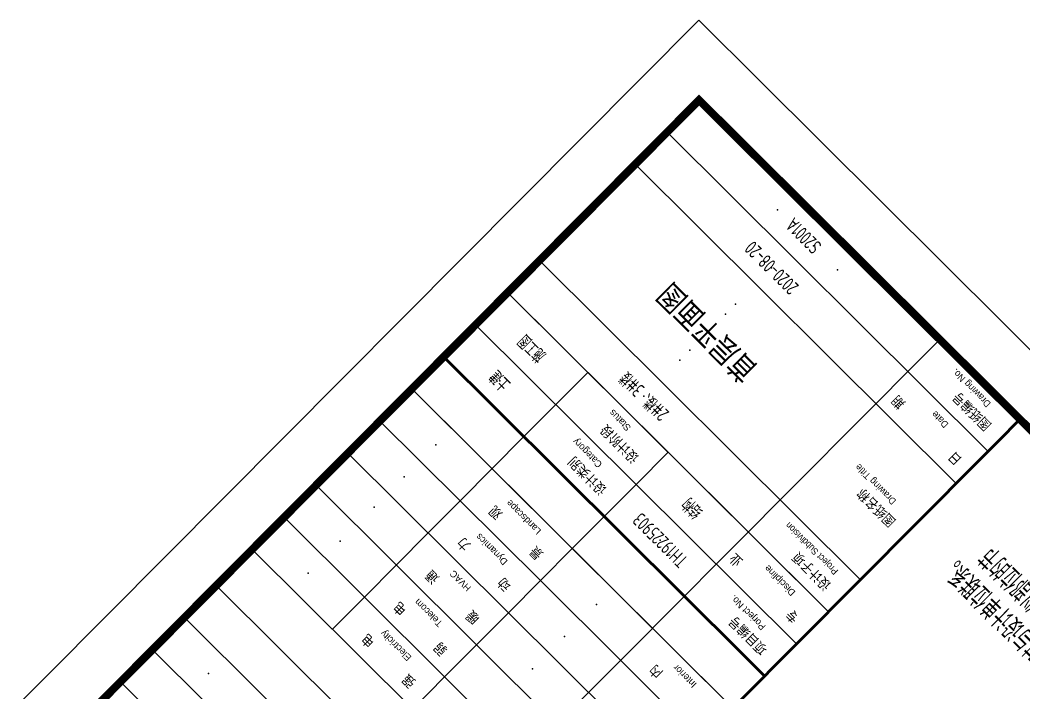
# Model space of a CAD drawing. Extents: x 517450926 to 520131079, y 3499134486 to 3500888201.
# Drawn here: x 518811903 to 518838516, y 3500046003 to 3500063841 of the extents above; entities that cross this region are included whole.
import ezdxf
from ezdxf.enums import TextEntityAlignment as Align

# ---------------------------------------------------------------- set-up
doc = ezdxf.new("R2010")
doc.units = 0
doc.header["$LTSCALE"] = 1000
doc.header["$MEASUREMENT"] = 0
doc.layers.get('0').update_dxf_attribs({"linetype": 'CONTINUOUS'})
doc.layers.add('C-SHET-SHET', color=144, linetype='CONTINUOUS')
doc.layers.add('S_PLAN_TOPC', color=7, linetype='CONTINUOUS')
doc.layers.add('S_POST_OTHER_TPLT', color=8, linetype='CONTINUOUS', plot=False)
doc.layers.add('内框', color=8, linetype='CONTINUOUS', plot=False)
doc.styles.get("Standard").update_dxf_attribs({"font": 'Tssdeng.shx', "bigfont": 'Tssdchn.shx'})
doc.styles.add('STYLEP4', font='GOTHIC.TTF')
doc.styles.add('TH-STYLE1', font='Tssdeng.shx', dxfattribs={"width": 0.7, "bigfont": 'Tssdchn.shx'})
doc.styles.add('TH-STYLE2', font='', dxfattribs={"width": 0.8})
doc.styles.add('TSSD_Rein', font='Tssdeng.shx', dxfattribs={"width": 0.7, "bigfont": 'Tssdchn.shx'})
doc.styles.add('TuKuang', font='Tssdeng.shx', dxfattribs={"width": 1.1, "bigfont": 'Tssdchn.shx'})
doc.styles.add('黑体', font='simhei.ttf')
doc.styles.get('TH-STYLE2').set_extended_font_data('STXihei')

# ---------------------------------------------------------------- blocks, each defined once
blk = doc.blocks.new('THAPE_A1L2_inner')
at = {"layer": '内框'}
blk.add_lwpolyline([(0, 0), (1261, 0), (1261, 594), (0, 594)], close=True, dxfattribs=at)
at = {"layer": '内框', "const_width": 1.4}
blk.add_lwpolyline([(25, 584), (25, 10), (1251, 10), (1251, 584)], close=True, dxfattribs=at)
at = {"layer": '内框', "const_width": 0.5}
blk.add_lwpolyline([(1171, 584), (1171, 10)], dxfattribs=at)
at = {"layer": '内框', "style": '黑体', "width": 0.8}
blk.add_attdef('内框名称', (58.89, 599.29), '', height=8, dxfattribs=at)
blk = doc.blocks.new('SH_THAPE_A1L2')
for p, q in [((1231, 122), (1231, 114)), ((1231, 114), (1231, 106)), ((1191, 106), (1191, 98)), ((1231, 106), (1231, 98)), ((1191, 98), (1191, 90)), ((1231, 98), (1231, 90)), ((1191, 90), (1191, 74)), ((1231, 90), (1231, 74)), ((1211, 82), (1211, 74)), ((1191, 74), (1191, 66)), ((1231, 74), (1231, 66)), ((1191, 66), (1191, 58)), ((1231, 66), (1231, 58)), ((1191, 50), (1191, 58)), ((1191, 50), (1191, 26)), ((1191, 26), (1191, 18)), ((1191, 18), (1191, 10))]:
    blk.add_line(p, q)
for points in [[(0, 0), (1261, 0), (1261, 594), (0, 594)], [(1251, 131), (1171, 131), (1171, 187), (1251, 187)], [(1171, 163), (1171, 155), (1251, 155), (1251, 163)], [(1171, 155), (1171, 147), (1251, 147), (1251, 155)], [(1171, 147), (1171, 139), (1251, 139), (1251, 147)], [(1171, 139), (1171, 131), (1251, 131), (1251, 139)], [(1251, 82), (1171, 82), (1171, 131), (1251, 131)], [(1171, 122), (1171, 114), (1211, 114), (1211, 122)], [(1211, 122), (1211, 114), (1251, 114), (1251, 122)], [(1171, 114), (1171, 106), (1211, 106), (1211, 114)], [(1211, 114), (1211, 106), (1251, 106), (1251, 114)], [(1171, 106), (1171, 98), (1211, 98), (1211, 106)], [(1211, 106), (1211, 98), (1251, 98), (1251, 106)], [(1171, 98), (1171, 90), (1211, 90), (1211, 98)], [(1211, 98), (1211, 90), (1251, 90), (1251, 98)], [(1171, 90), (1171, 82), (1211, 82), (1211, 90)], [(1211, 90), (1211, 82), (1251, 82), (1251, 90)], [(1171, 74), (1171, 66), (1211, 66), (1211, 74)], [(1211, 74), (1211, 66), (1251, 66), (1251, 74)], [(1171, 66), (1171, 58), (1211, 58), (1211, 66)], [(1211, 66), (1211, 58), (1251, 58), (1251, 66)], [(1171, 58), (1171, 50), (1251, 50), (1251, 58)], [(1171, 50), (1171, 26), (1251, 26), (1251, 50)], [(1171, 26), (1171, 18), (1251, 18), (1251, 26)], [(1171, 18), (1171, 10), (1251, 10), (1251, 18)]]:
    blk.add_lwpolyline(points, close=True)
for points, const_width in [([(25, 584), (25, 10), (1251, 10), (1251, 584)], 1.4), ([(1251, 10), (1171, 10), (1171, 74), (1251, 74)], 0.5)]:
    blk.add_lwpolyline(points, close=True, dxfattribs=dict(const_width=const_width))
at = {"const_width": 0.5}
blk.add_lwpolyline([(1171, 584), (1171, 10)], dxfattribs=at)
for p in [(1241, 143), (1241, 118), (1241, 110), (1201, 102), (1241, 101.5), (1201, 94), (1241, 94), (1201, 86), (1241, 86), (1201, 70), (1241, 70), (1201, 62), (1241, 62), (1221, 54), (1221, 45), (1221, 42.5), (1221, 38), (1221, 33.5), (1221, 31), (1221, 22), (1212.5, 14), (1212.5, 14), (1218.5, 14), (1223.5, 14), (1227.5, 14)]:
    blk.add_point(p)
at = {"style": 'TuKuang', "width": 1.1}
for s, p in [('强      电', (1213.92, 117.97)), ('弱      电', (1213.93, 109.98)), ('暖      通', (1213.87, 102)), ('动      力', (1213.98, 93.97)), ('室      内', (1174.04, 85.98)), ('景      观', (1213.92, 86.01)), ('项目编号', (1173.96, 69.98)), ('设计类别', (1213.98, 69.98)), ('专         业', (1173.91, 61.99)), ('设计阶段', (1213.92, 61.97)), ('设计子项', (1173.96, 53.99)), ('图纸名称', (1173.82, 37.97)), ('日         期', (1173.22, 21.99)), ('图纸编号', (1173.84, 13.98))]:
    blk.add_text(s, height=2, dxfattribs=at).set_placement(p)
at = {"style": 'STYLEP4'}
for s, p in [('Electricity', (1221, 116)), ('Telecom', (1221, 108)), ('HVAC', (1221, 100)), ('Dynamics', (1221, 92)), ('Interior', (1181, 84)), ('Landscape', (1221, 84)), ('Porject No.', (1181, 68)), ('Category', (1221, 68)), ('Discipline', (1181, 60)), ('Status', (1221, 60)), ('Drawing Title', (1181, 36)), ('Date', (1181, 20)), ('Drawing No.', (1181, 12))]:
    blk.add_text(s, height=1.2, dxfattribs=at).set_placement(p, align=Align.MIDDLE)
at = {"style": 'STYLEP4', "width": 0.9}
blk.add_text('Project Subdivision', height=1.2, dxfattribs=at).set_placement((1181, 52), align=Align.MIDDLE)
blk.add_attdef('作废标记', text='', height=400).set_placement((658, 330.5), align=Align.MIDDLE_CENTER)

msp = doc.modelspace()

# ---------------------------------------------------------------- linework, layer by layer
at = {"layer": 'S_POST_OTHER_TPLT'}
msp.add_lwpolyline([(518838173.206, 3500024301.0972), (518823815.0385, 3500038580.6463), (518838411.9109, 3500053257.8843), (518852770.0785, 3500038978.3351)], close=True, dxfattribs=at)

# ---------------------------------------------------------------- block references
at = {"layer": 'C-SHET-SHET', "xscale": 150, "yscale": 150, "zscale": 150, "rotation": 135.1572922948761}
msp.add_blockref('SH_THAPE_A1L2', (518964013.4643, 3499930459.5851), dxfattribs=at)
at = {"layer": '内框', "xscale": 149.9999999999999, "yscale": 149.9999999999999, "zscale": 149.9999999999999, "rotation": 135.1572922948763}
msp.add_blockref('THAPE_A1L2_inner', (518964013.4644, 3499930459.5851), dxfattribs=at)

# ---------------------------------------------------------------- texts
at = {"layer": 'C-SHET-SHET', "attachment_point": 5, "rotation": 135.15729229}
for s, insert, char_height, style in [('S2001A', (518832670.9733, 3500058121.1789), 375, 'TH-STYLE1'), ('2020-08-20', (518831824.7778, 3500057270.3246), 375, 'TH-STYLE1'), ('首层平面图', (518830132.3868, 3500055568.6158), 600, 'TH-STYLE2'), ('施工图', (518825466.6643, 3500055131.5414), 375, 'TH-STYLE1'), ('土建', (518824620.4688, 3500054280.6871), 375, 'TH-STYLE1'), ('2#楼、3#楼', (518828439.9957, 3500053866.9071), 375, 'TH-STYLE1'), ('结构', (518829720.9362, 3500050900.5639), 375, 'TH-STYLE1'), ('TH19225903', (518828874.7407, 3500050049.7095), 375, 'TH-STYLE1')]:
    msp.add_mtext(s, dxfattribs=dict(at, insert=insert, char_height=char_height, style=style))
at = {"layer": 'S_PLAN_TOPC', "style": 'TSSD_Rein', "width": 0.7}
for s, p in [('10、本图纸需结合结构通用节点详图施工。图中所示结构通用节点索引仅为局部示意，其余类似部位的节', (518850749.4308, 3500036946.5624)), ('9、建筑物外围构件节点做法必须同时参照建施，并按其要求设置预埋件，如遇矛盾应及时与设计单位联系。', (518850114.7842, 3500036308.4217))]:
    msp.add_text(s, height=600, rotation=135.15728976, dxfattribs=at).set_placement(p)

doc.saveas('drawing.dxf')
